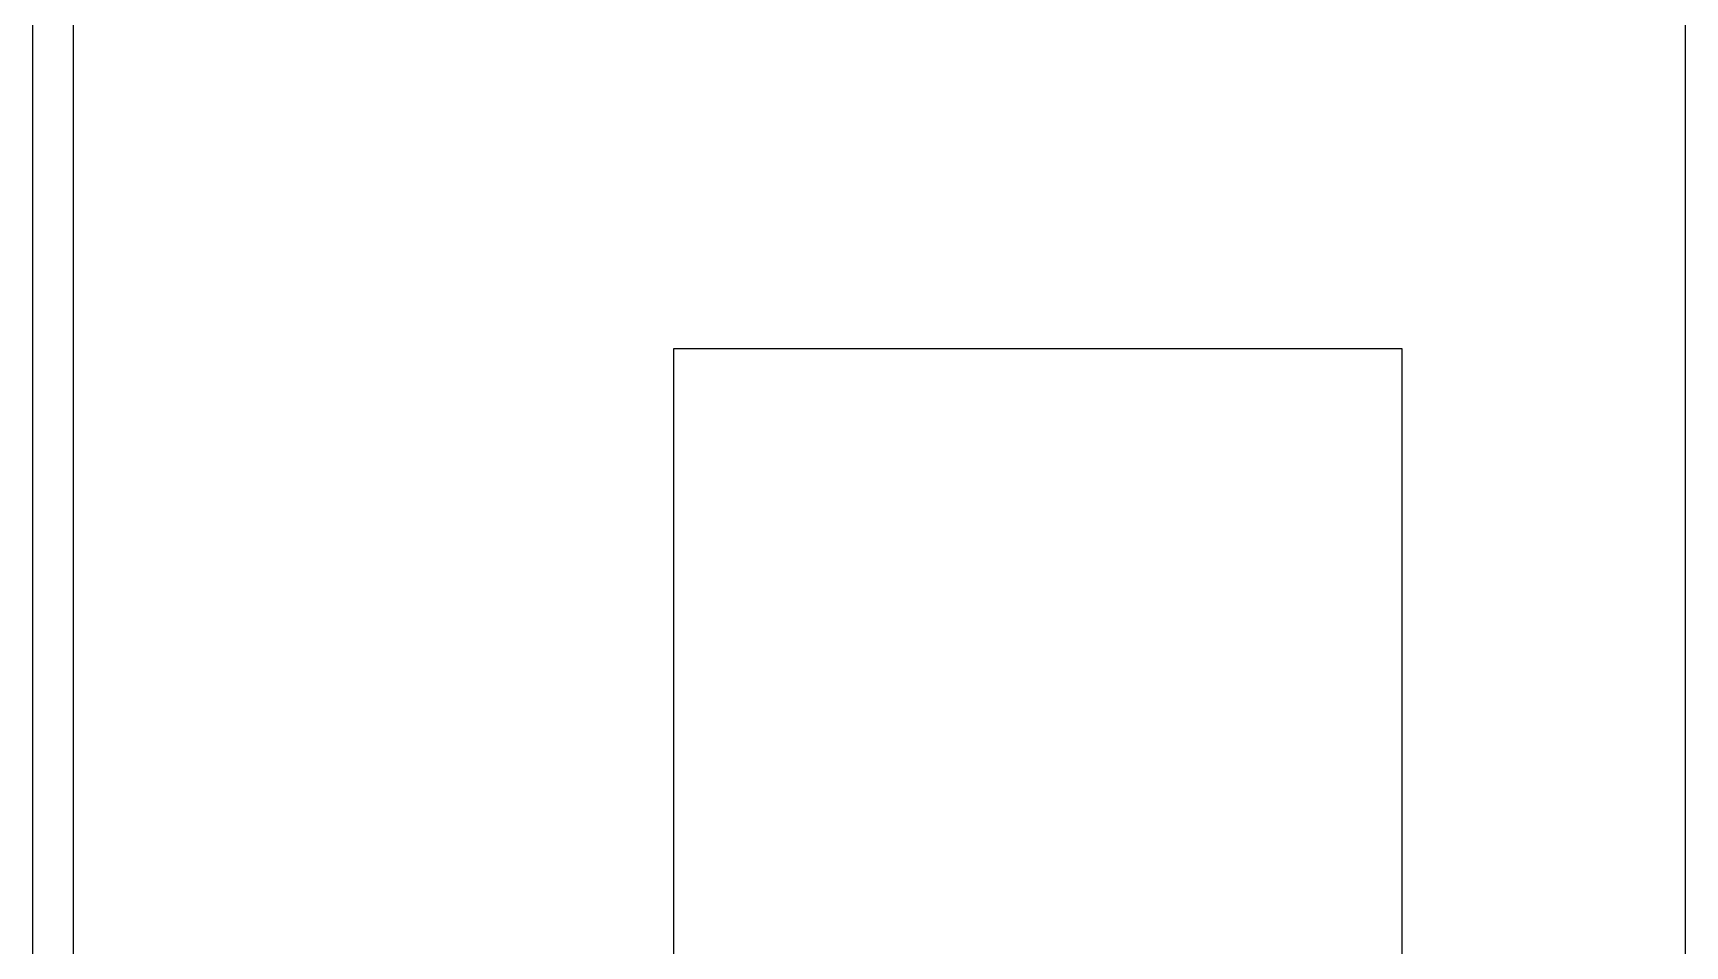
# Model space of a CAD drawing. Extents: x 3907.4 to 3911.57, y -3054.42 to -3053.7.
# Drawn here: x 3908.4071 to 3908.5705, y -3053.9651 to -3053.8748 of the extents above; entities that cross this region are included whole.
import ezdxf

# ---------------------------------------------------------------- set-up
doc = ezdxf.new("R2010")
doc.units = 0
doc.header["$LTSCALE"] = 2
doc.header["$MEASUREMENT"] = 0
for name, color, linetype in [('AĞAÇ', 9, 'CONTINUOUS'), ('MB', 11, 'CONTINUOUS'), ('TEXT', 11, 'CONTINUOUS')]:
    doc.layers.add(name, color=color, linetype=linetype)

msp = doc.modelspace()

# ---------------------------------------------------------------- linework, layer by layer
at = {"layer": 'AĞAÇ', "color": 6}
for p, q in [((3908.47047, -3054.09403), (3908.47047, -3053.90603)), ((3908.47047, -3053.90603), (3908.54247, -3053.90603)), ((3908.54247, -3053.90603), (3908.54247, -3054.09403))]:
    msp.add_line(p, q, dxfattribs=at)
at = {"layer": 'MB', "color": 2}
msp.add_line((3908.57047, -3053.82403), (3908.57047, -3054.12603), dxfattribs=at)
at = {"layer": 'TEXT', "color": 30}
msp.add_line((3908.40709, -3054.41968), (3908.40709, -3053.69648), dxfattribs=at)
at = {"layer": 'TEXT', "color": 5, "ltscale": 50}
msp.add_line((3908.41109, -3054.41268), (3908.41109, -3053.70348), dxfattribs=at)

doc.saveas('drawing.dxf')
